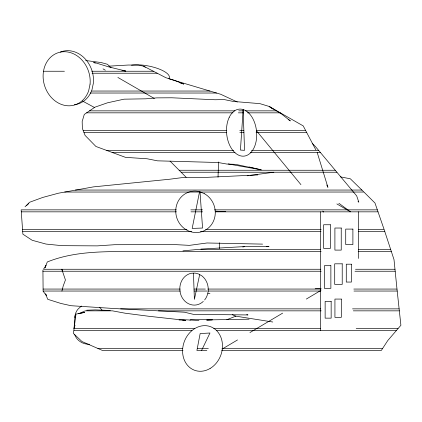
<?xml version="1.0" encoding="UTF-8"?>
<svg xmlns="http://www.w3.org/2000/svg" width="422" height="422" viewBox="0 0 422 422"><rect width="100%" height="100%" fill="white"/><g stroke="black" fill="none" stroke-linecap="round" stroke-linejoin="round"><path stroke-width="0.63" d="M219.298 248.642L219.371 242.755M218.026 177.187L218.549 161.979M73.934 330.463A14.844 13.768 4.4 0 1 74.045 328.664L75.016 315.846M194.779 328.664L74.045 328.664L75.981 314.095L84.658 312.317L78.903 313.762M199.548 191.741L192.179 228.413L202.555 228.049L200.023 191.931M199.669 274.585L194.389 299.393L193.455 273.155M61.918 291.043L63.226 285.931L65.436 279.96L61.807 269.262M74.045 328.664L75.016 325.193M45.154 267.379L47.301 261.957C75.876 250.441 107.251 251.718 137.461 251.438L321.142 251.438M45.117 267.585L46.019 265.449L43.455 269.262L320.815 269.262M201.574 350.445L209.966 333.005L200.149 333.57L196.905 350.445L206.833 350.445M25.025 206.796L29.545 202.275L42.759 197.433L58.473 193.197L93.426 186.883L169.734 179.223L184.551 177.314L201.6 177.599L257.768 174.924M26.507 205.641L28.849 203.504M189.963 320.198L190.855 319.559L196.43 319.407L212.335 319.829L249.054 319.19M222.294 348.983L237.523 339.937M249.929 332.562L282.64 313.135M306.33 299.061L320.994 290.347M78.845 313.667L85.223 310.845L112.41 310.845L125.044 313.187L148.76 316.268L185.691 320.361L182.663 320.251M226.825 319.723L235.787 316.168L272.786 322.007M242.755 247.028L244.654 246.575L269.051 246.559M247.192 175.779L249.144 175.515M250.441 175.346L273.846 172.234M182.937 250.853L197.754 249.46L320.625 249.46M179.033 320.055L183.934 319.712L198.941 320.477M108.955 66.154L128.357 65.03L138.506 65.146L143.675 66.196L165.893 77.727L174.17 80.249L183.77 84.089L179.477 82.633M200.856 249.096L244.654 246.575M207.218 320.076L212.335 319.829L206.432 320.103M207.972 293.48L209.945 293.39M315.171 288.743L321.089 288.484M266.435 246.67L268.397 246.585M86.668 310.207L95.314 309.896L110.316 310.455M43.63 71.244L64.418 71.244M91.727 71.244L153.408 71.244M92.086 73.228L157.221 73.228M91.738 91.046L209.971 91.046M90.229 93.03L216.576 93.03M89.522 110.849L234.875 110.849M238.778 110.849L243.262 110.849M245.604 110.849L276.378 110.849M86.615 112.832L233.06 112.832M238.33 112.832L243.52 112.832M247.508 112.832L280.329 112.832M83.224 130.651L226.519 130.651M239.786 130.651L243.858 130.651M256.613 130.651L305.713 130.651M83.999 132.629L226.603 132.629M239.849 132.629L243.927 132.629M256.101 132.629L306.752 132.629M106.74 150.454L233.646 150.454M251.406 150.454L316.141 150.454L303.207 125.893L269.141 106.439L259.868 103.633L233.213 101.438L224.33 99.587L215.041 99.756L171.823 97.788L156.726 97.878L145.769 98.817L124.021 99.175L107.494 102.804L94.929 107.172L84.279 114.42L82.169 121.504L82.38 128.499L85.086 135.409L95.921 146.471L125.508 157.359L147.088 158.767L157.512 160.835L218.105 162.512L226.909 164.052L235.534 164.343L261.171 169.823L228.196 163.952M316.6 150.454L318.684 150.454M112.12 152.432L235.012 152.432M250.225 152.432L320.34 152.432M179.15 170.256L335.247 170.256M181.122 172.234L336.904 172.234M75.411 190.053L361.881 190.053M64.73 192.036L363.912 192.036L350.323 178.786L340.448 176.865M176.349 209.855L21.147 209.855L22.883 234.168L32.162 240.271L45.998 244.064L61.987 245.667L97.334 245.878L114.568 244.713L174.729 244.591L189.452 245.361L207.038 242.982L262.574 244.116M190.828 209.855L202.555 209.855M214.429 209.855L377.337 209.855M21.29 211.839L176.496 211.839M190.976 211.839L202.681 211.839M215.22 211.839L378.022 211.839M22.561 229.658L186.983 229.658M205.588 229.658L321.189 229.658M358.653 229.658L384.173 229.658L374.984 203.035L364.175 192.295M22.704 231.636L191.657 231.636M200.471 231.636L321.021 231.636M358.478 231.636L384.827 231.636M358.352 249.46L390.677 249.46M358.188 251.438L391.326 251.438M355.514 269.262L394.987 269.262M42.933 271.24L321.2 271.24M354.992 271.24L395.187 271.24M43.091 289.065L180.289 289.065M194.02 289.065L205.34 289.065M207.835 289.065L321.042 289.065M353.815 289.065L396.986 289.065L394.011 259.625L384.3 230.027M180.326 291.043L43.113 291.043L42.923 270.048M194.094 291.043L206.822 291.043M208.009 291.043L320.767 291.043M353.968 291.043L397.202 291.043M120.618 308.862L320.767 308.862M352.534 308.862L399.128 308.862M158.414 310.845L321.195 310.845M353.319 310.845L399.339 310.845M213.817 328.664L320.694 328.664M356.2 328.664L397.983 328.664M191.91 330.648L73.781 330.648L73.407 333.443L81.942 341.514L102.419 350.445L183 350.445M216.275 330.648L396.279 330.648M97.883 348.466L182.768 348.466M197.285 348.466L208.336 348.466M221.977 348.466L382.622 348.466M221.75 350.445L381.33 350.445L387.76 340.565L400.9 325.267L396.991 289.128M215.236 211.185L225.733 211.559M85.613 60.504L101.143 62.551L107.431 64.281L111.023 67.763M122 70.516L125.83 71.07L108.918 66.95L93.605 62.234L95.23 63.237M249.085 166.959L261.171 169.823M246.743 314.648L248.015 314.949L193.387 314.337L184.514 312.211L114.093 308.524L71.007 305.707L60.863 303.444L47.707 299.293L45.555 293.765M169.428 78.961L220.743 94.28L237.301 102.013M232.242 314.648L235.787 316.168M94.517 107.515L82.517 101.037M103.047 68.886L105.331 70.205M117.875 77.448L154.378 98.532M336.872 203.931L350.561 211.839L338.871 203.267M143.675 66.196L145.3 67.277M272.913 109.013L269.141 106.439L281.553 114.003L290.347 120.908L288.194 119.437M170.05 161.114L186.128 177.261M312.211 143.28L315.392 146.518L356.706 195.919L358.816 202.185L357.993 201.173M256.486 130.799L300.939 184.651M322.746 211.069L323.584 212.087M43.113 291.191L46.515 295.748L46.035 294.656M317.186 152.432L327.926 187.326L326.792 185.005M61.818 269.262L62.345 270.729M358.494 211.839L358.494 258.443M320.646 211.839L320.646 330.648M89.543 344.268A14.844 13.768 4.4 0 1 74.657 334.609M203.304 301.413A16.057 14.206 85.6 0 1 181.217 295.759A16.057 14.206 85.6 0 1 191.372 273.245L195.075 273.087L198.709 274.015L202.022 275.972A16.057 14.206 85.6 0 1 204.633 299.973M131.5 65.173A22.661 7.353 11.1 0 1 157.886 68.554A22.661 7.353 11.1 0 1 168.89 78.608M74.905 317.645A14.844 13.768 4.4 0 1 77.896 309.268L80.613 306.731A14.844 13.768 4.4 0 1 81.668 306.05M99.676 307.559A14.844 13.768 4.4 0 1 102.193 310.318M60.293 52.085A27.414 23.12 72.4 0 1 93.394 83.05L91.985 89.733A27.414 23.12 72.4 0 1 74.362 104.667M243.135 109.868L240.429 150.063L244.544 150.337L243.135 109.868M90.076 84.099L88.667 90.783A27.414 23.12 72.4 0 1 49.791 95.662A27.414 23.12 72.4 0 1 58.88 52.481A27.414 23.12 72.4 0 1 90.076 84.099M330.41 224.757L323.637 224.757L323.637 248.394L330.41 248.394L330.41 224.757M341.234 228.028L334.904 228.028L334.904 250.098L341.234 250.098L341.234 228.028M352.897 229.093L345.723 229.093L345.723 244.56L352.897 244.56L352.897 229.093M342.216 263.819L334.709 263.819L334.709 284.407L342.216 284.407L342.216 263.819M351.399 264.198L346.277 264.198L346.277 282.06L351.399 282.06L351.399 264.198M330.874 265.691L324.381 265.691L324.381 288.337L330.874 288.337L330.874 265.691M341.308 299.071L334.931 299.071L334.931 317.349L341.308 317.349L341.308 299.071M331.154 301.398L325.135 301.398L325.135 318.146L331.154 318.146L331.154 301.398M204.232 193.571L199.342 191.662A20.836 19.649 71.6 0 0 176.312 216.08A20.836 19.649 71.6 0 0 207.904 228.429A20.836 19.649 71.6 0 0 204.232 193.571M229.236 117.321A23.627 14.992 84.1 0 0 240.276 155.787A23.627 14.992 84.1 0 0 255.305 124.785A23.627 14.992 84.1 0 0 229.236 117.321M210.093 368.48A23.215 19.481 -70.2 0 0 214.729 328.97A23.215 19.481 -70.2 0 0 182.763 347.95A23.215 19.481 -70.2 0 0 210.093 368.48"/></g></svg>
